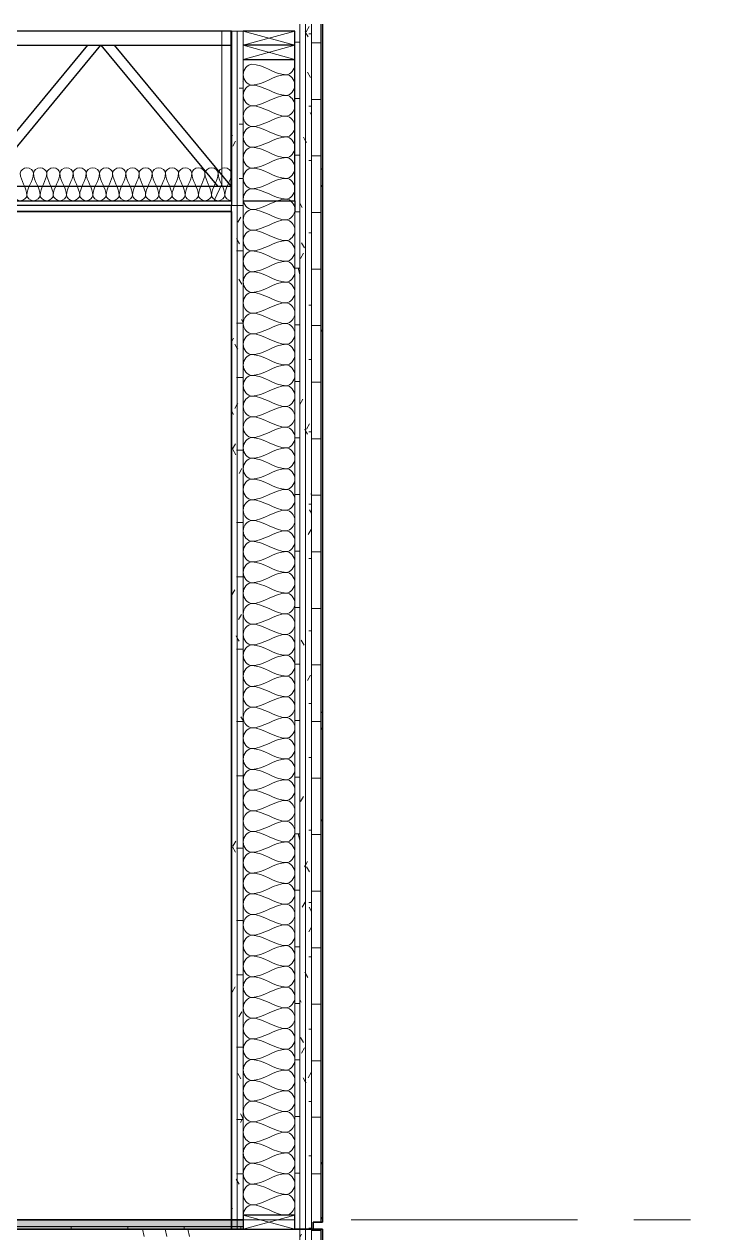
# Model space of a CAD drawing. Header units: inches. Extents: x 6 to 8416, y -388 to 6104.
# Drawn here: x 2359.9 to 2432.8, y 5731.2 to 5859.5 of the extents above; entities that cross this region are included whole.
import ezdxf

# ---------------------------------------------------------------- set-up
doc = ezdxf.new("R2010")
doc.units = ezdxf.units.IN
doc.header["$MEASUREMENT"] = 0
doc.linetypes.add('Center 1_2_', pattern=[42, 24, -6, 6, -6])
for name, color, linetype, lineweight in [('A-DETL', 90, 'Continuous', 13), ('A-DETL-GENF', 92, 'Continuous', 13), ('A-FLOR', 192, 'Continuous', 18), ('A-FLOR-LEVL', 51, 'Continuous', 13), ('A-FLOR-MCUT', 51, 'Continuous', 25), ('A-FLOR-PATT', 8, 'Continuous', 35), ('A-ROOM', 32, 'Continuous', 13), ('A-WALL', 113, 'Continuous', 25), ('A-WALL-PATT', 111, 'Continuous', 35)]:
    doc.layers.add(name, color=color, linetype=linetype, lineweight=lineweight)
pattern_1 = [(0, (2370.8895, 5497.5), (0, 6), []), (90, (2370.8895, 5497.5), (-6, 4e-16), [])]
pattern_2 = [(0, (2370.89, 5497.5), (0, 60), [60, 0, 0, 0]), (284.036, (2411.69, 5509.5), (59.99915, -180.0005), [12.369, -235.017]), (284.036, (2409.29, 5509.5), (59.99915, -180.0005), [12.369, -235.017]), (284.036, (2406.89, 5509.5), (59.99915, -180.0005), [12.369, -235.017]), (284.036, (2375.69, 5521.5), (59.99915, -180.0005), [12.369, -235.017]), (284.036, (2373.29, 5521.5), (59.99915, -180.0005), [12.369, -235.017]), (284.036, (2370.89, 5521.5), (59.99915, -180.0005), [12.369, -235.017]), (284.036, (2393.69, 5533.5), (59.99915, -180.0005), [12.369, -235.017]), (284.036, (2391.29, 5533.5), (59.99915, -180.0005), [12.369, -235.017]), (284.036, (2388.89, 5533.5), (59.99915, -180.0005), [12.369, -235.017]), (284.036, (2411.69, 5545.5), (59.99915, -180.0005), [12.369, -235.017]), (284.036, (2409.29, 5545.5), (59.99915, -180.0005), [12.369, -235.017]), (284.036, (2406.89, 5545.5), (59.99915, -180.0005), [12.369, -235.017]), (284.036, (2375.69, 5557.5), (59.99915, -180.0005), [12.369, -235.017]), (284.036, (2373.29, 5557.5), (59.99915, -180.0005), [12.369, -235.017]), (284.036, (2370.89, 5557.5), (59.99915, -180.0005), [12.369, -235.017]), (0, (2370.89, 5503.5), (0, 60), [60, 0, 0, 0]), (0, (2370.89, 5509.5), (0, 60), [60, 0, 0, 0]), (0, (2370.89, 5515.5), (0, 60), [60, 0, 0, 0]), (0, (2370.89, 5521.5), (0, 60), [60, 0, 0, 0]), (0, (2370.89, 5527.5), (0, 60), [60, 0, 0, 0]), (0, (2370.89, 5533.5), (0, 60), [60, 0, 0, 0]), (0, (2370.89, 5539.5), (0, 60), [60, 0, 0, 0]), (0, (2370.89, 5545.5), (0, 60), [60, 0, 0, 0]), (0, (2370.89, 5551.5), (0, 60), [60, 0, 0, 0])]
pattern_3 = [(0, (2370.8895, 5497.5), (7.68, 1.92), [0.6336, -5.126, 0.6336, -5.126, -30.72]), (0, (2370.8895, 5497.5), (7.68, 1.92), [-11.52, 0.6336, -10.886, 0.6336, -5.126, -13.44]), (0, (2370.8895, 5497.5), (7.68, 1.92), [-28.8, 0.6336, -3.206, 0.6336, -8.966]), (120, (2373.7695, 5498.46), (-5.502769, 5.691075), [0.6336, -5.126, 0.6336, -5.126, -30.72]), (120, (2373.7695, 5498.46), (-5.502769, 5.691075), [-11.52, 0.6336, -10.886, 0.6336, -5.126, -13.44]), (120, (2373.7695, 5498.46), (-5.502769, 5.691075), [-28.8, 0.6336, -3.206, 0.6336, -8.966]), (240, (2374.7295, 5502.3), (-2.177231, -7.611075), [0.6336, -5.126, 0.6336, -5.126, -30.72]), (240, (2374.7295, 5502.3), (-2.177231, -7.611075), [-11.52, 0.6336, -10.886, 0.6336, -5.126, -13.44]), (240, (2374.7295, 5502.3), (-2.177231, -7.611075), [-28.8, 0.6336, -3.206, 0.6336, -8.966])]
pattern_4 = [(0, (42.242, 5497.5), (7.68, 1.92), [0.6336, -5.126, 0.6336, -5.126, -30.72]), (0, (42.242, 5497.5), (7.68, 1.92), [-11.52, 0.6336, -10.886, 0.6336, -5.126, -13.44]), (0, (42.242, 5497.5), (7.68, 1.92), [-28.8, 0.6336, -3.206, 0.6336, -8.966]), (120, (45.122, 5498.46), (-5.502769, 5.691075), [0.6336, -5.126, 0.6336, -5.126, -30.72]), (120, (45.122, 5498.46), (-5.502769, 5.691075), [-11.52, 0.6336, -10.886, 0.6336, -5.126, -13.44]), (120, (45.122, 5498.46), (-5.502769, 5.691075), [-28.8, 0.6336, -3.206, 0.6336, -8.966]), (240, (46.082, 5502.3), (-2.177231, -7.611075), [0.6336, -5.126, 0.6336, -5.126, -30.72]), (240, (46.082, 5502.3), (-2.177231, -7.611075), [-11.52, 0.6336, -10.886, 0.6336, -5.126, -13.44]), (240, (46.082, 5502.3), (-2.177231, -7.611075), [-28.8, 0.6336, -3.206, 0.6336, -8.966])]

# ---------------------------------------------------------------- blocks, each defined once
blk = doc.blocks.new('06 Medium Load Wood Joist-Side-AM - 18_-20155754-WALL SECTION - BACK OF HOUSE')
at = {"layer": 'A-DETL-GENF', "lineweight": 25}
for p, q in [((53.25, 5475.12), (12.79, 5475.12)), ((11.72, 5473.62), (24.14, 5458.62)), ((12.79, 5473.62), (53.25, 5473.62)), ((25.56, 5458.62), (13.14, 5473.62)), ((37.98, 5473.62), (25.56, 5458.62)), ((26.98, 5458.62), (39.41, 5473.62)), ((39.41, 5473.62), (51.83, 5458.62)), ((53.25, 5458.62), (40.83, 5473.62)), ((53.25, 5458.62), (12.76, 5458.62)), ((12.76, 5457.12), (53.25, 5457.12))]:
    blk.add_line(p, q, dxfattribs=at)
blk = doc.blocks.new('06 Nominal Cut Lumber-Section-AM1 - 2x6 Section-9014713-WALL SECTION - BACK OF HOUSE')
at = {"layer": 'A-DETL-GENF', "lineweight": 25}
for p, q in [((60, 5475.125), (54.5, 5475.125)), ((60, 5473.625), (60, 5475.125))]:
    blk.add_line(p, q, dxfattribs=at)
at = {"layer": 'A-DETL-GENF'}
for p, q in [((54.5, 5475.125), (60, 5473.625)), ((54.5, 5473.625), (60, 5475.125))]:
    blk.add_line(p, q, dxfattribs=at)
blk = doc.blocks.new('06 Nominal Cut Lumber-Section-AM1 - 2x6 Section-16986702-WALL SECTION - BACK OF HOUSE')
at = {"layer": 'A-DETL-GENF', "lineweight": 25}
for p, q in [((60, 5473.625), (54.5, 5473.625)), ((60, 5472.125), (60, 5473.625)), ((54.5, 5472.125), (60, 5472.125))]:
    blk.add_line(p, q, dxfattribs=at)
at = {"layer": 'A-DETL-GENF'}
for p, q in [((54.5, 5472.125), (60, 5473.625)), ((54.5, 5473.625), (60, 5472.125))]:
    blk.add_line(p, q, dxfattribs=at)
blk = doc.blocks.new('09 GypsumWallboardTypeX-Section-AM - 5_8_-V57-WALL SECTION - BACK OF HOUSE')
at = {"layer": 'A-DETL-GENF'}
h = blk.add_hatch(dxfattribs=at)
h.set_pattern_fill('FP_25', color=256, style=0, pattern_type=2)
h.set_pattern_definition(pattern_4)
h.paths.add_polyline_path([(54.5, 5840.25), (54.5, 5858.75), (53.875, 5858.75), (53.875, 5840.25)])
for p, q in [((54.5, 5858.75), (53.875, 5858.75)), ((54.5, 5840.25), (54.5, 5858.75)), ((53.875, 5840.25), (54.5, 5840.25))]:
    blk.add_line(p, q, dxfattribs=at)
blk = doc.blocks.new('09 GypsumWallboardTypeX-Section-AM - 5_8_-V58-WALL SECTION - BACK OF HOUSE')
at = {"layer": 'A-DETL-GENF'}
h = blk.add_hatch(dxfattribs=at)
h.set_pattern_fill('FP_25', color=256, style=0, pattern_type=2)
h.set_pattern_definition(pattern_4)
h.paths.add_polyline_path([(53.875, 5840.25), (53.875, 5858.75), (53.25, 5858.75), (53.25, 5840.25)])
at = {"layer": 'A-DETL-GENF', "lineweight": 25}
blk.add_line((53.25, 5858.75), (53.25, 5840.25), dxfattribs=at)
at = {"layer": 'A-DETL-GENF'}
for p, q in [((53.875, 5858.75), (53.25, 5858.75)), ((53.875, 5840.25), (53.875, 5858.75)), ((53.25, 5840.25), (53.875, 5840.25))]:
    blk.add_line(p, q, dxfattribs=at)
blk = doc.blocks.new('06-Framing-Joist Hanger-Top Hung-AM - 18_ Nominal-20148674-WALL SECTION - BACK OF HOUSE')
at = {"layer": 'A-DETL-GENF'}
for p, q in [((53.25, 5475.12), (52.25, 5475.12)), ((52.25, 5475.12), (52.25, 5458.89)), ((53.19, 5475.12), (53.19, 5457.12)), ((53.25, 5457.12), (53.25, 5475.12)), ((52.25, 5458.89), (51.47, 5457.21)), ((51.47, 5457.21), (51.47, 5457.12)), ((53.19, 5457.12), (51.47, 5457.12)), ((53.19, 5457.12), (53.25, 5457.12))]:
    blk.add_line(p, q, dxfattribs=at)
blk = doc.blocks.new('06 Nominal Cut Lumber-Section-AM1 - 2x6 Section-V51-WALL SECTION - BACK OF HOUSE')
at = {"layer": 'A-DETL-GENF', "lineweight": 25}
for p, q in [((54.5, 5477.375), (54.5, 5475.875)), ((60, 5477.375), (54.5, 5477.375)), ((60, 5475.875), (60, 5477.375)), ((54.5, 5475.875), (60, 5475.875))]:
    blk.add_line(p, q, dxfattribs=at)
at = {"layer": 'A-DETL-GENF'}
for p, q in [((54.5, 5477.375), (60, 5475.875)), ((54.5, 5475.875), (60, 5477.375))]:
    blk.add_line(p, q, dxfattribs=at)

msp = doc.modelspace()

# ---------------------------------------------------------------- hatches: boundary and pattern name
at = {"layer": 'A-FLOR-PATT', "lineweight": 13}
h = msp.add_hatch(dxfattribs=at)
h.set_pattern_fill('FP_23', color=256, style=0, pattern_type=2)
h.set_pattern_definition(pattern_2)
h.paths.add_polyline_path([(2196.64750214, 5858.75), (2388.64750214, 5858.75), (2388.64750214, 5859.5), (2196.64750214, 5859.5)])
h = msp.add_hatch(dxfattribs=at)
h.set_pattern_fill('FP_21', color=256, style=0, pattern_type=2)
h.set_pattern_definition([(50, (2370.8895, 5497.5), (6.886, -0.6021), [0.72, -7.92]), (355, (2370.8895, 5497.5), (-1.33176, 7.22055), [0.576, -6.336]), (100.451, (2371.4635, 5497.45), (5.55363, 6.61819), [0.61191, -6.731]), (46.184, (2370.8895, 5499.42), (10.24564, -1.58893), [1.08, -11.88]), (96.636, (2371.744, 5499.288), (8.97244, 9.35152), [0.91786, -10.096]), (351.184, (2370.89, 5499.42), (8.9732, 9.35123), [0.864, -9.504]), (21, (2371.8495, 5498.94), (5.73073, -3.865), [0.72, -7.92]), (326, (2371.8495, 5498.94), (2.33581, 6.96088), [0.576, -6.336]), (71.451, (2372.3275, 5498.618), (8.06588, 3.09595), [0.61191, -6.731]), (37.5, (2370.8895, 5497.5), (0.116866, 3.195478), [0.06336, -6.196, 0.06336, -6.369, -6.36]), (37.5, (2370.8895, 5497.5), (0.116866, 3.195478), [-12.691, 0.06336, -6.297]), (7.5, (2370.8895, 5497.5), (2.52543, 3.786025), [0.06336, -3.604, 0.06336, -6.052, -2.424]), (7.5, (2370.8895, 5497.5), (2.52543, 3.786025), [-9.782, 0.06336, -2.361]), (327.5, (2368.7485, 5497.5), (5.124369, -0.216176), [0.06336, -2.337, 0.06336, -7.425, -9.936]), (327.5, (2368.7485, 5497.5), (5.124369, -0.216176), [-9.888, 0.06336, -9.873]), (317.5, (2367.7885, 5497.5), (5.598326, 0.96141), [0.06336, -3.057, 0.06336, -4.909, -7.056]), (317.5, (2367.7885, 5497.5), (5.598326, 0.96141), [-8.093, 0.06336, -6.993])])
h.paths.add_polyline_path([(2383.14750214, 5731.875), (2383.14750214, 5732.625), (2266.77250214, 5732.625), (2266.77250214, 5731.875), (2360.12950214, 5731.875)])
h.paths.add_polyline_path([(2261.52250214, 5731.875), (2261.52250214, 5732.625), (2196.64750214, 5732.625), (2196.64750214, 5731.875)])
h = msp.add_hatch(dxfattribs=at)
h.set_pattern_fill('FP_22', color=256, style=0, pattern_type=2)
h.set_pattern_definition(pattern_1)
h.paths.add_polyline_path([(2383.14750214, 5731.625), (2383.14750214, 5731.875), (2266.77250214, 5731.875), (2266.77250214, 5731.625), (2360.12950214, 5731.625)])
h.paths.add_polyline_path([(2261.52250214, 5731.625), (2261.52250214, 5731.875), (2196.64750214, 5731.875), (2196.64750214, 5731.625)])
h = msp.add_hatch(dxfattribs=at)
h.set_pattern_fill('FP_23', color=256, style=0, pattern_type=2)
h.set_pattern_definition(pattern_2)
h.paths.add_polyline_path([(2381.89750214, 5730.875), (2388.64750214, 5730.875), (2388.64750214, 5731.625), (2196.64750214, 5731.625), (2196.64750214, 5730.875), (2360.12950214, 5730.875)])
at = {"layer": 'A-WALL-PATT', "lineweight": 13}
h = msp.add_hatch(dxfattribs=at)
h.set_pattern_fill('FP_23', color=256, style=0, pattern_type=2)
h.set_pattern_definition(pattern_2)
h.paths.add_polyline_path([(2389.14750214, 5731.625), (2389.14750214, 5859.5), (2388.64750214, 5859.5), (2388.64750214, 5731.625)])
h = msp.add_hatch(dxfattribs=at)
h.set_pattern_fill('FP_25', color=256, style=0, pattern_type=2)
h.set_pattern_definition(pattern_3)
h.paths.add_polyline_path([(2389.77250214, 5731.625), (2389.77250214, 5859.5), (2389.14750214, 5859.5), (2389.14750214, 5731.625)])
h = msp.add_hatch(dxfattribs=at)
h.set_pattern_fill('FP_25', color=256, style=0, pattern_type=2)
h.set_pattern_definition(pattern_3)
h.paths.add_polyline_path([(2389.77250214, 5731.625), (2390.39750214, 5731.625), (2390.39750214, 5859.5), (2389.77250214, 5859.5), (2389.77250214, 5795.97)])
h = msp.add_hatch(dxfattribs=at)
h.set_pattern_fill('FP_22', color=256, style=0, pattern_type=2)
h.set_pattern_definition(pattern_1)
h.paths.add_polyline_path([(2390.39750214, 5731.625), (2390.58500214, 5731.625), (2390.58500214, 5732.375), (2391.39750214, 5732.375), (2391.39750214, 5859.5), (2390.39750214, 5859.5), (2390.39750214, 5795.97)])
h = msp.add_hatch(dxfattribs=at)
h.set_pattern_fill('FP_25', color=256, style=0, pattern_type=2)
h.set_pattern_definition(pattern_3)
h.paths.add_polyline_path([(2391.39750214, 5732.375), (2391.58500214, 5732.375), (2391.58500214, 5859.5), (2391.39750214, 5859.5), (2391.39750214, 5795.97)])
h = msp.add_hatch(dxfattribs=at)
h.set_pattern_fill('FP_25', color=256, style=0, pattern_type=2)
h.set_pattern_definition(pattern_3)
h.paths.add_polyline_path([(2382.52250214, 5731.625), (2382.52250214, 5840.25), (2381.89750214, 5840.25), (2381.89750214, 5731.625)])
h = msp.add_hatch(dxfattribs=at)
h.set_pattern_fill('FP_25', color=256, style=0, pattern_type=2)
h.set_pattern_definition(pattern_3)
h.paths.add_polyline_path([(2382.52250214, 5731.625), (2383.14750214, 5731.625), (2383.14750214, 5840.25), (2382.52250214, 5840.25), (2382.52250214, 5733.125)])
h = msp.add_hatch(dxfattribs=at)
h.set_pattern_fill('FP_23', color=256, style=0, pattern_type=2)
h.set_pattern_definition(pattern_2)
h.paths.add_polyline_path([(2389.14750214, 5603.75), (2389.14750214, 5731.625), (2388.64750214, 5731.625), (2388.64750214, 5603.75)])
h = msp.add_hatch(dxfattribs=at)
h.set_pattern_fill('FP_25', color=256, style=0, pattern_type=2)
h.set_pattern_definition(pattern_3)
h.paths.add_polyline_path([(2389.77250214, 5603.75), (2389.77250214, 5731.625), (2389.14750214, 5731.625), (2389.14750214, 5603.75)])
h = msp.add_hatch(dxfattribs=at)
h.set_pattern_fill('FP_25', color=256, style=0, pattern_type=2)
h.set_pattern_definition(pattern_3)
h.paths.add_polyline_path([(2389.77250214, 5603.75), (2390.39750214, 5603.75), (2390.39750214, 5731.625), (2389.77250214, 5731.625), (2389.77250214, 5657.447)])
h = msp.add_hatch(dxfattribs=at)
h.set_pattern_fill('FP_22', color=256, style=0, pattern_type=2)
h.set_pattern_definition(pattern_1)
h.paths.add_polyline_path([(2390.39750214, 5603.75), (2390.58500214, 5603.75), (2390.58500214, 5604.5), (2391.39750214, 5604.5), (2391.39750214, 5731.625), (2390.39750214, 5731.625), (2390.39750214, 5657.447)])
h = msp.add_hatch(dxfattribs=at)
h.set_pattern_fill('FP_25', color=256, style=0, pattern_type=2)
h.set_pattern_definition(pattern_3)
h.paths.add_polyline_path([(2391.39750214, 5604.5), (2391.58500214, 5604.5), (2391.58500214, 5731.625), (2391.39750214, 5731.625), (2391.39750214, 5657.447)])

# ---------------------------------------------------------------- linework, layer by layer
at = {"layer": 'A-DETL'}
for points in [[(2384.06416881, 5853.025), (2383.632048, 5853.025), (2382.66295629, 5854.125), (2383.632048, 5855.225), (2384.06416881, 5855.225)], [(2384.06416881, 5855.225), (2385.32400664, 5855.225), (2386.47099765, 5854.125), (2387.73083548, 5854.125)], [(2387.73083548, 5854.125), (2388.16295629, 5854.125), (2388.64750214, 5854.70645503), (2388.64750214, 5855.225)], [(2387.73083548, 5854.125), (2386.47099765, 5854.125), (2385.32400664, 5853.025), (2384.06416881, 5853.025)], [(2387.73083548, 5851.925), (2388.16295629, 5851.925), (2389.132048, 5853.025), (2388.16295629, 5854.125), (2387.73083548, 5854.125)], [(2384.06416881, 5850.825), (2383.632048, 5850.825), (2382.66295629, 5851.925), (2383.632048, 5853.025), (2384.06416881, 5853.025)], [(2384.06416881, 5853.025), (2385.32400664, 5853.025), (2386.47099765, 5851.925), (2387.73083548, 5851.925)], [(2387.73083548, 5851.925), (2386.47099765, 5851.925), (2385.32400664, 5850.825), (2384.06416881, 5850.825)], [(2387.73083548, 5849.725), (2388.16295629, 5849.725), (2389.132048, 5850.825), (2388.16295629, 5851.925), (2387.73083548, 5851.925)], [(2384.06416881, 5848.625), (2383.632048, 5848.625), (2382.66295629, 5849.725), (2383.632048, 5850.825), (2384.06416881, 5850.825)], [(2384.06416881, 5850.825), (2385.32400664, 5850.825), (2386.47099765, 5849.725), (2387.73083548, 5849.725)], [(2387.73083548, 5849.725), (2386.47099765, 5849.725), (2385.32400664, 5848.625), (2384.06416881, 5848.625)], [(2387.73083548, 5847.525), (2388.16295629, 5847.525), (2389.132048, 5848.625), (2388.16295629, 5849.725), (2387.73083548, 5849.725)], [(2384.06416881, 5846.425), (2383.632048, 5846.425), (2382.66295629, 5847.525), (2383.632048, 5848.625), (2384.06416881, 5848.625)], [(2384.06416881, 5848.625), (2385.32400664, 5848.625), (2386.47099765, 5847.525), (2387.73083548, 5847.525)], [(2387.73083548, 5847.525), (2386.47099765, 5847.525), (2385.32400664, 5846.425), (2384.06416881, 5846.425)], [(2387.73083548, 5845.325), (2388.16295629, 5845.325), (2389.132048, 5846.425), (2388.16295629, 5847.525), (2387.73083548, 5847.525)], [(2384.06416881, 5844.225), (2383.632048, 5844.225), (2382.66295629, 5845.325), (2383.632048, 5846.425), (2384.06416881, 5846.425)], [(2384.06416881, 5846.425), (2385.32400664, 5846.425), (2386.47099765, 5845.325), (2387.73083548, 5845.325)], [(2387.73083548, 5845.325), (2386.47099765, 5845.325), (2385.32400664, 5844.225), (2384.06416881, 5844.225)], [(2387.73083548, 5843.125), (2388.16295629, 5843.125), (2389.132048, 5844.225), (2388.16295629, 5845.325), (2387.73083548, 5845.325)], [(2360.89750214, 5843.66666667), (2360.89750214, 5843.94165264), (2360.19750214, 5844.55834736), (2359.49750214, 5843.94165264), (2359.49750214, 5843.66666667)], [(2359.49750214, 5843.66666667), (2359.49750214, 5842.86495168), (2360.19750214, 5842.13504832), (2360.19750214, 5841.33333333)], [(2360.19750214, 5841.33333333), (2360.19750214, 5842.13504832), (2360.89750214, 5842.86495168), (2360.89750214, 5843.66666667)], [(2362.29750214, 5843.66666667), (2362.29750214, 5843.94165264), (2361.59750214, 5844.55834736), (2360.89750214, 5843.94165264), (2360.89750214, 5843.66666667)], [(2360.89750214, 5843.66666667), (2360.89750214, 5842.86495168), (2361.59750214, 5842.13504832), (2361.59750214, 5841.33333333)], [(2361.59750214, 5841.33333333), (2361.59750214, 5842.13504832), (2362.29750214, 5842.86495168), (2362.29750214, 5843.66666667)], [(2363.69750214, 5843.66666667), (2363.69750214, 5843.94165264), (2362.99750214, 5844.55834736), (2362.29750214, 5843.94165264), (2362.29750214, 5843.66666667)], [(2362.29750214, 5843.66666667), (2362.29750214, 5842.86495168), (2362.99750214, 5842.13504832), (2362.99750214, 5841.33333333)], [(2362.99750214, 5841.33333333), (2362.99750214, 5842.13504832), (2363.69750214, 5842.86495168), (2363.69750214, 5843.66666667)], [(2365.09750214, 5843.66666667), (2365.09750214, 5843.94165264), (2364.39750214, 5844.55834736), (2363.69750214, 5843.94165264), (2363.69750214, 5843.66666667)], [(2363.69750214, 5843.66666667), (2363.69750214, 5842.86495168), (2364.39750214, 5842.13504832), (2364.39750214, 5841.33333333)], [(2364.39750214, 5841.33333333), (2364.39750214, 5842.13504832), (2365.09750214, 5842.86495168), (2365.09750214, 5843.66666667)], [(2366.49750214, 5843.66666667), (2366.49750214, 5843.94165264), (2365.79750214, 5844.55834736), (2365.09750214, 5843.94165264), (2365.09750214, 5843.66666667)], [(2365.09750214, 5843.66666667), (2365.09750214, 5842.86495168), (2365.79750214, 5842.13504832), (2365.79750214, 5841.33333333)], [(2365.79750214, 5841.33333333), (2365.79750214, 5842.13504832), (2366.49750214, 5842.86495168), (2366.49750214, 5843.66666667)], [(2367.89750214, 5843.66666667), (2367.89750214, 5843.94165264), (2367.19750214, 5844.55834736), (2366.49750214, 5843.94165264), (2366.49750214, 5843.66666667)], [(2366.49750214, 5843.66666667), (2366.49750214, 5842.86495168), (2367.19750214, 5842.13504832), (2367.19750214, 5841.33333333)], [(2367.19750214, 5841.33333333), (2367.19750214, 5842.13504832), (2367.89750214, 5842.86495168), (2367.89750214, 5843.66666667)], [(2369.29750214, 5843.66666667), (2369.29750214, 5843.94165264), (2368.59750214, 5844.55834736), (2367.89750214, 5843.94165264), (2367.89750214, 5843.66666667)], [(2367.89750214, 5843.66666667), (2367.89750214, 5842.86495168), (2368.59750214, 5842.13504832), (2368.59750214, 5841.33333333)], [(2368.59750214, 5841.33333333), (2368.59750214, 5842.13504832), (2369.29750214, 5842.86495168), (2369.29750214, 5843.66666667)], [(2370.69750214, 5843.66666667), (2370.69750214, 5843.94165264), (2369.99750214, 5844.55834736), (2369.29750214, 5843.94165264), (2369.29750214, 5843.66666667)], [(2369.29750214, 5843.66666667), (2369.29750214, 5842.86495168), (2369.99750214, 5842.13504832), (2369.99750214, 5841.33333333)], [(2369.99750214, 5841.33333333), (2369.99750214, 5842.13504832), (2370.69750214, 5842.86495168), (2370.69750214, 5843.66666667)], [(2372.09750214, 5843.66666667), (2372.09750214, 5843.94165264), (2371.39750214, 5844.55834736), (2370.69750214, 5843.94165264), (2370.69750214, 5843.66666667)], [(2370.69750214, 5843.66666667), (2370.69750214, 5842.86495168), (2371.39750214, 5842.13504832), (2371.39750214, 5841.33333333)], [(2371.39750214, 5841.33333333), (2371.39750214, 5842.13504832), (2372.09750214, 5842.86495168), (2372.09750214, 5843.66666667)], [(2373.49750214, 5843.66666667), (2373.49750214, 5843.94165264), (2372.79750214, 5844.55834736), (2372.09750214, 5843.94165264), (2372.09750214, 5843.66666667)], [(2372.09750214, 5843.66666667), (2372.09750214, 5842.86495168), (2372.79750214, 5842.13504832), (2372.79750214, 5841.33333333)], [(2372.79750214, 5841.33333333), (2372.79750214, 5842.13504832), (2373.49750214, 5842.86495168), (2373.49750214, 5843.66666667)], [(2374.89750214, 5843.66666667), (2374.89750214, 5843.94165264), (2374.19750214, 5844.55834736), (2373.49750214, 5843.94165264), (2373.49750214, 5843.66666667)], [(2373.49750214, 5843.66666667), (2373.49750214, 5842.86495168), (2374.19750214, 5842.13504832), (2374.19750214, 5841.33333333)], [(2374.19750214, 5841.33333333), (2374.19750214, 5842.13504832), (2374.89750214, 5842.86495168), (2374.89750214, 5843.66666667)], [(2376.29750214, 5843.66666667), (2376.29750214, 5843.94165264), (2375.59750214, 5844.55834736), (2374.89750214, 5843.94165264), (2374.89750214, 5843.66666667)], [(2374.89750214, 5843.66666667), (2374.89750214, 5842.86495168), (2375.59750214, 5842.13504832), (2375.59750214, 5841.33333333)], [(2375.59750214, 5841.33333333), (2375.59750214, 5842.13504832), (2376.29750214, 5842.86495168), (2376.29750214, 5843.66666667)], [(2377.69750214, 5843.66666667), (2377.69750214, 5843.94165264), (2376.99750214, 5844.55834736), (2376.29750214, 5843.94165264), (2376.29750214, 5843.66666667)], [(2376.29750214, 5843.66666667), (2376.29750214, 5842.86495168), (2376.99750214, 5842.13504832), (2376.99750214, 5841.33333333)], [(2376.99750214, 5841.33333333), (2376.99750214, 5842.13504832), (2377.69750214, 5842.86495168), (2377.69750214, 5843.66666667)], [(2379.09750214, 5843.66666667), (2379.09750214, 5843.94165264), (2378.39750214, 5844.55834736), (2377.69750214, 5843.94165264), (2377.69750214, 5843.66666667)], [(2377.69750214, 5843.66666667), (2377.69750214, 5842.86495168), (2378.39750214, 5842.13504832), (2378.39750214, 5841.33333333)], [(2378.39750214, 5841.33333333), (2378.39750214, 5842.13504832), (2379.09750214, 5842.86495168), (2379.09750214, 5843.66666667)], [(2380.49750214, 5843.66666667), (2380.49750214, 5843.94165264), (2379.79750214, 5844.55834736), (2379.09750214, 5843.94165264), (2379.09750214, 5843.66666667)], [(2379.09750214, 5843.66666667), (2379.09750214, 5842.86495168), (2379.79750214, 5842.13504832), (2379.79750214, 5841.33333333)], [(2379.79750214, 5841.33333333), (2379.79750214, 5842.13504832), (2380.49750214, 5842.86495168), (2380.49750214, 5843.66666667)], [(2381.89750214, 5843.66666667), (2381.89750214, 5843.94165264), (2381.19750214, 5844.55834736), (2380.49750214, 5843.94165264), (2380.49750214, 5843.66666667)], [(2380.49750214, 5843.66666667), (2380.49750214, 5842.86495168), (2381.19750214, 5842.13504832), (2381.19750214, 5841.33333333)], [(2381.19750214, 5841.33333333), (2381.19750214, 5842.13504832), (2381.89750214, 5842.86495168), (2381.89750214, 5843.66666667)], [(2384.06416881, 5842.025), (2383.632048, 5842.025), (2382.66295629, 5843.125), (2383.632048, 5844.225), (2384.06416881, 5844.225)], [(2384.06416881, 5844.225), (2385.32400664, 5844.225), (2386.47099765, 5843.125), (2387.73083548, 5843.125)], [(2387.73083548, 5843.125), (2386.47099765, 5843.125), (2385.32400664, 5842.025), (2384.06416881, 5842.025)], [(2387.73083548, 5840.925), (2388.16295629, 5840.925), (2389.132048, 5842.025), (2388.16295629, 5843.125), (2387.73083548, 5843.125)], [(2360.19750214, 5841.33333333), (2360.19750214, 5841.05834736), (2359.49750214, 5840.44165264), (2358.79750214, 5841.05834736), (2358.79750214, 5841.33333333)], [(2361.59750214, 5841.33333333), (2361.59750214, 5841.05834736), (2360.89750214, 5840.44165264), (2360.19750214, 5841.05834736), (2360.19750214, 5841.33333333)], [(2362.99750214, 5841.33333333), (2362.99750214, 5841.05834736), (2362.29750214, 5840.44165264), (2361.59750214, 5841.05834736), (2361.59750214, 5841.33333333)], [(2364.39750214, 5841.33333333), (2364.39750214, 5841.05834736), (2363.69750214, 5840.44165264), (2362.99750214, 5841.05834736), (2362.99750214, 5841.33333333)], [(2365.79750214, 5841.33333333), (2365.79750214, 5841.05834736), (2365.09750214, 5840.44165264), (2364.39750214, 5841.05834736), (2364.39750214, 5841.33333333)], [(2367.19750214, 5841.33333333), (2367.19750214, 5841.05834736), (2366.49750214, 5840.44165264), (2365.79750214, 5841.05834736), (2365.79750214, 5841.33333333)], [(2368.59750214, 5841.33333333), (2368.59750214, 5841.05834736), (2367.89750214, 5840.44165264), (2367.19750214, 5841.05834736), (2367.19750214, 5841.33333333)], [(2369.99750214, 5841.33333333), (2369.99750214, 5841.05834736), (2369.29750214, 5840.44165264), (2368.59750214, 5841.05834736), (2368.59750214, 5841.33333333)], [(2371.39750214, 5841.33333333), (2371.39750214, 5841.05834736), (2370.69750214, 5840.44165264), (2369.99750214, 5841.05834736), (2369.99750214, 5841.33333333)], [(2372.79750214, 5841.33333333), (2372.79750214, 5841.05834736), (2372.09750214, 5840.44165264), (2371.39750214, 5841.05834736), (2371.39750214, 5841.33333333)], [(2374.19750214, 5841.33333333), (2374.19750214, 5841.05834736), (2373.49750214, 5840.44165264), (2372.79750214, 5841.05834736), (2372.79750214, 5841.33333333)], [(2375.59750214, 5841.33333333), (2375.59750214, 5841.05834736), (2374.89750214, 5840.44165264), (2374.19750214, 5841.05834736), (2374.19750214, 5841.33333333)], [(2376.99750214, 5841.33333333), (2376.99750214, 5841.05834736), (2376.29750214, 5840.44165264), (2375.59750214, 5841.05834736), (2375.59750214, 5841.33333333)], [(2378.39750214, 5841.33333333), (2378.39750214, 5841.05834736), (2377.69750214, 5840.44165264), (2376.99750214, 5841.05834736), (2376.99750214, 5841.33333333)], [(2379.79750214, 5841.33333333), (2379.79750214, 5841.05834736), (2379.09750214, 5840.44165264), (2378.39750214, 5841.05834736), (2378.39750214, 5841.33333333)], [(2381.19750214, 5841.33333333), (2381.19750214, 5841.05834736), (2380.49750214, 5840.44165264), (2379.79750214, 5841.05834736), (2379.79750214, 5841.33333333)], [(2381.89750214, 5840.75), (2381.56751898, 5840.75), (2381.19750214, 5841.05834736), (2381.19750214, 5841.33333333)], [(2384.06416881, 5839.825), (2383.632048, 5839.825), (2382.66295629, 5840.925), (2383.632048, 5842.025), (2384.06416881, 5842.025)], [(2384.06416881, 5842.025), (2385.32400664, 5842.025), (2386.47099765, 5840.925), (2387.73083548, 5840.925)], [(2384.06416881, 5837.625), (2383.632048, 5837.625), (2382.66295629, 5838.725), (2383.632048, 5839.825), (2384.06416881, 5839.825)], [(2387.73083548, 5840.925), (2386.47099765, 5840.925), (2385.32400664, 5839.825), (2384.06416881, 5839.825)], [(2384.06416881, 5839.825), (2385.32400664, 5839.825), (2386.47099765, 5838.725), (2387.73083548, 5838.725)], [(2387.73083548, 5838.725), (2388.16295629, 5838.725), (2389.132048, 5839.825), (2388.16295629, 5840.925), (2387.73083548, 5840.925)], [(2387.73083548, 5838.725), (2386.47099765, 5838.725), (2385.32400664, 5837.625), (2384.06416881, 5837.625)], [(2387.73083548, 5836.525), (2388.16295629, 5836.525), (2389.132048, 5837.625), (2388.16295629, 5838.725), (2387.73083548, 5838.725)], [(2384.06416881, 5835.425), (2383.632048, 5835.425), (2382.66295629, 5836.525), (2383.632048, 5837.625), (2384.06416881, 5837.625)], [(2384.06416881, 5837.625), (2385.32400664, 5837.625), (2386.47099765, 5836.525), (2387.73083548, 5836.525)], [(2387.73083548, 5836.525), (2386.47099765, 5836.525), (2385.32400664, 5835.425), (2384.06416881, 5835.425)], [(2387.73083548, 5834.325), (2388.16295629, 5834.325), (2389.132048, 5835.425), (2388.16295629, 5836.525), (2387.73083548, 5836.525)], [(2384.06416881, 5833.225), (2383.632048, 5833.225), (2382.66295629, 5834.325), (2383.632048, 5835.425), (2384.06416881, 5835.425)], [(2384.06416881, 5835.425), (2385.32400664, 5835.425), (2386.47099765, 5834.325), (2387.73083548, 5834.325)], [(2387.73083548, 5834.325), (2386.47099765, 5834.325), (2385.32400664, 5833.225), (2384.06416881, 5833.225)], [(2387.73083548, 5832.125), (2388.16295629, 5832.125), (2389.132048, 5833.225), (2388.16295629, 5834.325), (2387.73083548, 5834.325)], [(2384.06416881, 5831.025), (2383.632048, 5831.025), (2382.66295629, 5832.125), (2383.632048, 5833.225), (2384.06416881, 5833.225)], [(2384.06416881, 5833.225), (2385.32400664, 5833.225), (2386.47099765, 5832.125), (2387.73083548, 5832.125)], [(2387.73083548, 5832.125), (2386.47099765, 5832.125), (2385.32400664, 5831.025), (2384.06416881, 5831.025)], [(2387.73083548, 5829.925), (2388.16295629, 5829.925), (2389.132048, 5831.025), (2388.16295629, 5832.125), (2387.73083548, 5832.125)], [(2384.06416881, 5828.825), (2383.632048, 5828.825), (2382.66295629, 5829.925), (2383.632048, 5831.025), (2384.06416881, 5831.025)], [(2384.06416881, 5831.025), (2385.32400664, 5831.025), (2386.47099765, 5829.925), (2387.73083548, 5829.925)], [(2387.73083548, 5829.925), (2386.47099765, 5829.925), (2385.32400664, 5828.825), (2384.06416881, 5828.825)], [(2387.73083548, 5827.725), (2388.16295629, 5827.725), (2389.132048, 5828.825), (2388.16295629, 5829.925), (2387.73083548, 5829.925)], [(2384.06416881, 5826.625), (2383.632048, 5826.625), (2382.66295629, 5827.725), (2383.632048, 5828.825), (2384.06416881, 5828.825)], [(2384.06416881, 5828.825), (2385.32400664, 5828.825), (2386.47099765, 5827.725), (2387.73083548, 5827.725)], [(2387.73083548, 5827.725), (2386.47099765, 5827.725), (2385.32400664, 5826.625), (2384.06416881, 5826.625)], [(2387.73083548, 5825.525), (2388.16295629, 5825.525), (2389.132048, 5826.625), (2388.16295629, 5827.725), (2387.73083548, 5827.725)], [(2384.06416881, 5824.425), (2383.632048, 5824.425), (2382.66295629, 5825.525), (2383.632048, 5826.625), (2384.06416881, 5826.625)], [(2384.06416881, 5826.625), (2385.32400664, 5826.625), (2386.47099765, 5825.525), (2387.73083548, 5825.525)], [(2384.06416881, 5822.225), (2383.632048, 5822.225), (2382.66295629, 5823.325), (2383.632048, 5824.425), (2384.06416881, 5824.425)], [(2387.73083548, 5825.525), (2386.47099765, 5825.525), (2385.32400664, 5824.425), (2384.06416881, 5824.425)], [(2384.06416881, 5824.425), (2385.32400664, 5824.425), (2386.47099765, 5823.325), (2387.73083548, 5823.325)], [(2387.73083548, 5823.325), (2388.16295629, 5823.325), (2389.132048, 5824.425), (2388.16295629, 5825.525), (2387.73083548, 5825.525)], [(2387.73083548, 5823.325), (2386.47099765, 5823.325), (2385.32400664, 5822.225), (2384.06416881, 5822.225)], [(2387.73083548, 5821.125), (2388.16295629, 5821.125), (2389.132048, 5822.225), (2388.16295629, 5823.325), (2387.73083548, 5823.325)], [(2384.06416881, 5820.025), (2383.632048, 5820.025), (2382.66295629, 5821.125), (2383.632048, 5822.225), (2384.06416881, 5822.225)], [(2384.06416881, 5822.225), (2385.32400664, 5822.225), (2386.47099765, 5821.125), (2387.73083548, 5821.125)], [(2387.73083548, 5821.125), (2386.47099765, 5821.125), (2385.32400664, 5820.025), (2384.06416881, 5820.025)], [(2387.73083548, 5818.925), (2388.16295629, 5818.925), (2389.132048, 5820.025), (2388.16295629, 5821.125), (2387.73083548, 5821.125)], [(2384.06416881, 5817.825), (2383.632048, 5817.825), (2382.66295629, 5818.925), (2383.632048, 5820.025), (2384.06416881, 5820.025)], [(2384.06416881, 5820.025), (2385.32400664, 5820.025), (2386.47099765, 5818.925), (2387.73083548, 5818.925)], [(2387.73083548, 5818.925), (2386.47099765, 5818.925), (2385.32400664, 5817.825), (2384.06416881, 5817.825)], [(2387.73083548, 5816.725), (2388.16295629, 5816.725), (2389.132048, 5817.825), (2388.16295629, 5818.925), (2387.73083548, 5818.925)], [(2384.06416881, 5815.625), (2383.632048, 5815.625), (2382.66295629, 5816.725), (2383.632048, 5817.825), (2384.06416881, 5817.825)], [(2384.06416881, 5817.825), (2385.32400664, 5817.825), (2386.47099765, 5816.725), (2387.73083548, 5816.725)], [(2387.73083548, 5816.725), (2386.47099765, 5816.725), (2385.32400664, 5815.625), (2384.06416881, 5815.625)], [(2387.73083548, 5814.525), (2388.16295629, 5814.525), (2389.132048, 5815.625), (2388.16295629, 5816.725), (2387.73083548, 5816.725)], [(2384.06416881, 5813.425), (2383.632048, 5813.425), (2382.66295629, 5814.525), (2383.632048, 5815.625), (2384.06416881, 5815.625)], [(2384.06416881, 5815.625), (2385.32400664, 5815.625), (2386.47099765, 5814.525), (2387.73083548, 5814.525)], [(2387.73083548, 5814.525), (2386.47099765, 5814.525), (2385.32400664, 5813.425), (2384.06416881, 5813.425)], [(2387.73083548, 5812.325), (2388.16295629, 5812.325), (2389.132048, 5813.425), (2388.16295629, 5814.525), (2387.73083548, 5814.525)], [(2384.06416881, 5811.225), (2383.632048, 5811.225), (2382.66295629, 5812.325), (2383.632048, 5813.425), (2384.06416881, 5813.425)], [(2384.06416881, 5813.425), (2385.32400664, 5813.425), (2386.47099765, 5812.325), (2387.73083548, 5812.325)], [(2387.73083548, 5812.325), (2386.47099765, 5812.325), (2385.32400664, 5811.225), (2384.06416881, 5811.225)], [(2387.73083548, 5810.125), (2388.16295629, 5810.125), (2389.132048, 5811.225), (2388.16295629, 5812.325), (2387.73083548, 5812.325)], [(2384.06416881, 5809.025), (2383.632048, 5809.025), (2382.66295629, 5810.125), (2383.632048, 5811.225), (2384.06416881, 5811.225)], [(2384.06416881, 5811.225), (2385.32400664, 5811.225), (2386.47099765, 5810.125), (2387.73083548, 5810.125)], [(2387.73083548, 5810.125), (2386.47099765, 5810.125), (2385.32400664, 5809.025), (2384.06416881, 5809.025)], [(2387.73083548, 5807.925), (2388.16295629, 5807.925), (2389.132048, 5809.025), (2388.16295629, 5810.125), (2387.73083548, 5810.125)], [(2384.06416881, 5806.825), (2383.632048, 5806.825), (2382.66295629, 5807.925), (2383.632048, 5809.025), (2384.06416881, 5809.025)], [(2384.06416881, 5809.025), (2385.32400664, 5809.025), (2386.47099765, 5807.925), (2387.73083548, 5807.925)], [(2387.73083548, 5807.925), (2386.47099765, 5807.925), (2385.32400664, 5806.825), (2384.06416881, 5806.825)], [(2387.73083548, 5805.725), (2388.16295629, 5805.725), (2389.132048, 5806.825), (2388.16295629, 5807.925), (2387.73083548, 5807.925)], [(2384.06416881, 5804.625), (2383.632048, 5804.625), (2382.66295629, 5805.725), (2383.632048, 5806.825), (2384.06416881, 5806.825)], [(2384.06416881, 5806.825), (2385.32400664, 5806.825), (2386.47099765, 5805.725), (2387.73083548, 5805.725)], [(2387.73083548, 5805.725), (2386.47099765, 5805.725), (2385.32400664, 5804.625), (2384.06416881, 5804.625)], [(2387.73083548, 5803.525), (2388.16295629, 5803.525), (2389.132048, 5804.625), (2388.16295629, 5805.725), (2387.73083548, 5805.725)], [(2384.06416881, 5802.425), (2383.632048, 5802.425), (2382.66295629, 5803.525), (2383.632048, 5804.625), (2384.06416881, 5804.625)], [(2384.06416881, 5804.625), (2385.32400664, 5804.625), (2386.47099765, 5803.525), (2387.73083548, 5803.525)], [(2387.73083548, 5803.525), (2386.47099765, 5803.525), (2385.32400664, 5802.425), (2384.06416881, 5802.425)], [(2387.73083548, 5801.325), (2388.16295629, 5801.325), (2389.132048, 5802.425), (2388.16295629, 5803.525), (2387.73083548, 5803.525)], [(2384.06416881, 5800.225), (2383.632048, 5800.225), (2382.66295629, 5801.325), (2383.632048, 5802.425), (2384.06416881, 5802.425)], [(2384.06416881, 5802.425), (2385.32400664, 5802.425), (2386.47099765, 5801.325), (2387.73083548, 5801.325)], [(2384.06416881, 5798.025), (2383.632048, 5798.025), (2382.66295629, 5799.125), (2383.632048, 5800.225), (2384.06416881, 5800.225)], [(2387.73083548, 5801.325), (2386.47099765, 5801.325), (2385.32400664, 5800.225), (2384.06416881, 5800.225)], [(2384.06416881, 5800.225), (2385.32400664, 5800.225), (2386.47099765, 5799.125), (2387.73083548, 5799.125)], [(2387.73083548, 5799.125), (2388.16295629, 5799.125), (2389.132048, 5800.225), (2388.16295629, 5801.325), (2387.73083548, 5801.325)], [(2387.73083548, 5799.125), (2386.47099765, 5799.125), (2385.32400664, 5798.025), (2384.06416881, 5798.025)], [(2387.73083548, 5796.925), (2388.16295629, 5796.925), (2389.132048, 5798.025), (2388.16295629, 5799.125), (2387.73083548, 5799.125)], [(2384.06416881, 5795.825), (2383.632048, 5795.825), (2382.66295629, 5796.925), (2383.632048, 5798.025), (2384.06416881, 5798.025)], [(2384.06416881, 5798.025), (2385.32400664, 5798.025), (2386.47099765, 5796.925), (2387.73083548, 5796.925)], [(2387.73083548, 5796.925), (2386.47099765, 5796.925), (2385.32400664, 5795.825), (2384.06416881, 5795.825)], [(2387.73083548, 5794.725), (2388.16295629, 5794.725), (2389.132048, 5795.825), (2388.16295629, 5796.925), (2387.73083548, 5796.925)], [(2384.06416881, 5793.625), (2383.632048, 5793.625), (2382.66295629, 5794.725), (2383.632048, 5795.825), (2384.06416881, 5795.825)], [(2384.06416881, 5795.825), (2385.32400664, 5795.825), (2386.47099765, 5794.725), (2387.73083548, 5794.725)], [(2387.73083548, 5794.725), (2386.47099765, 5794.725), (2385.32400664, 5793.625), (2384.06416881, 5793.625)], [(2387.73083548, 5792.525), (2388.16295629, 5792.525), (2389.132048, 5793.625), (2388.16295629, 5794.725), (2387.73083548, 5794.725)], [(2384.06416881, 5791.425), (2383.632048, 5791.425), (2382.66295629, 5792.525), (2383.632048, 5793.625), (2384.06416881, 5793.625)], [(2384.06416881, 5793.625), (2385.32400664, 5793.625), (2386.47099765, 5792.525), (2387.73083548, 5792.525)], [(2387.73083548, 5792.525), (2386.47099765, 5792.525), (2385.32400664, 5791.425), (2384.06416881, 5791.425)], [(2387.73083548, 5790.325), (2388.16295629, 5790.325), (2389.132048, 5791.425), (2388.16295629, 5792.525), (2387.73083548, 5792.525)], [(2384.06416881, 5789.225), (2383.632048, 5789.225), (2382.66295629, 5790.325), (2383.632048, 5791.425), (2384.06416881, 5791.425)], [(2384.06416881, 5791.425), (2385.32400664, 5791.425), (2386.47099765, 5790.325), (2387.73083548, 5790.325)], [(2387.73083548, 5790.325), (2386.47099765, 5790.325), (2385.32400664, 5789.225), (2384.06416881, 5789.225)], [(2387.73083548, 5788.125), (2388.16295629, 5788.125), (2389.132048, 5789.225), (2388.16295629, 5790.325), (2387.73083548, 5790.325)], [(2384.06416881, 5787.025), (2383.632048, 5787.025), (2382.66295629, 5788.125), (2383.632048, 5789.225), (2384.06416881, 5789.225)], [(2384.06416881, 5789.225), (2385.32400664, 5789.225), (2386.47099765, 5788.125), (2387.73083548, 5788.125)], [(2387.73083548, 5788.125), (2386.47099765, 5788.125), (2385.32400664, 5787.025), (2384.06416881, 5787.025)], [(2387.73083548, 5785.925), (2388.16295629, 5785.925), (2389.132048, 5787.025), (2388.16295629, 5788.125), (2387.73083548, 5788.125)], [(2384.06416881, 5784.825), (2383.632048, 5784.825), (2382.66295629, 5785.925), (2383.632048, 5787.025), (2384.06416881, 5787.025)], [(2384.06416881, 5787.025), (2385.32400664, 5787.025), (2386.47099765, 5785.925), (2387.73083548, 5785.925)], [(2384.06416881, 5782.625), (2383.632048, 5782.625), (2382.66295629, 5783.725), (2383.632048, 5784.825), (2384.06416881, 5784.825)], [(2387.73083548, 5785.925), (2386.47099765, 5785.925), (2385.32400664, 5784.825), (2384.06416881, 5784.825)], [(2384.06416881, 5784.825), (2385.32400664, 5784.825), (2386.47099765, 5783.725), (2387.73083548, 5783.725)], [(2387.73083548, 5783.725), (2388.16295629, 5783.725), (2389.132048, 5784.825), (2388.16295629, 5785.925), (2387.73083548, 5785.925)], [(2387.73083548, 5783.725), (2386.47099765, 5783.725), (2385.32400664, 5782.625), (2384.06416881, 5782.625)], [(2387.73083548, 5781.525), (2388.16295629, 5781.525), (2389.132048, 5782.625), (2388.16295629, 5783.725), (2387.73083548, 5783.725)], [(2384.06416881, 5780.425), (2383.632048, 5780.425), (2382.66295629, 5781.525), (2383.632048, 5782.625), (2384.06416881, 5782.625)], [(2384.06416881, 5782.625), (2385.32400664, 5782.625), (2386.47099765, 5781.525), (2387.73083548, 5781.525)], [(2387.73083548, 5781.525), (2386.47099765, 5781.525), (2385.32400664, 5780.425), (2384.06416881, 5780.425)], [(2387.73083548, 5779.325), (2388.16295629, 5779.325), (2389.132048, 5780.425), (2388.16295629, 5781.525), (2387.73083548, 5781.525)], [(2384.06416881, 5778.225), (2383.632048, 5778.225), (2382.66295629, 5779.325), (2383.632048, 5780.425), (2384.06416881, 5780.425)], [(2384.06416881, 5780.425), (2385.32400664, 5780.425), (2386.47099765, 5779.325), (2387.73083548, 5779.325)], [(2387.73083548, 5779.325), (2386.47099765, 5779.325), (2385.32400664, 5778.225), (2384.06416881, 5778.225)], [(2387.73083548, 5777.125), (2388.16295629, 5777.125), (2389.132048, 5778.225), (2388.16295629, 5779.325), (2387.73083548, 5779.325)], [(2384.06416881, 5776.025), (2383.632048, 5776.025), (2382.66295629, 5777.125), (2383.632048, 5778.225), (2384.06416881, 5778.225)], [(2384.06416881, 5778.225), (2385.32400664, 5778.225), (2386.47099765, 5777.125), (2387.73083548, 5777.125)], [(2387.73083548, 5777.125), (2386.47099765, 5777.125), (2385.32400664, 5776.025), (2384.06416881, 5776.025)], [(2387.73083548, 5774.925), (2388.16295629, 5774.925), (2389.132048, 5776.025), (2388.16295629, 5777.125), (2387.73083548, 5777.125)], [(2384.06416881, 5773.825), (2383.632048, 5773.825), (2382.66295629, 5774.925), (2383.632048, 5776.025), (2384.06416881, 5776.025)], [(2384.06416881, 5776.025), (2385.32400664, 5776.025), (2386.47099765, 5774.925), (2387.73083548, 5774.925)], [(2387.73083548, 5774.925), (2386.47099765, 5774.925), (2385.32400664, 5773.825), (2384.06416881, 5773.825)], [(2387.73083548, 5772.725), (2388.16295629, 5772.725), (2389.132048, 5773.825), (2388.16295629, 5774.925), (2387.73083548, 5774.925)], [(2384.06416881, 5771.625), (2383.632048, 5771.625), (2382.66295629, 5772.725), (2383.632048, 5773.825), (2384.06416881, 5773.825)], [(2384.06416881, 5773.825), (2385.32400664, 5773.825), (2386.47099765, 5772.725), (2387.73083548, 5772.725)], [(2387.73083548, 5772.725), (2386.47099765, 5772.725), (2385.32400664, 5771.625), (2384.06416881, 5771.625)], [(2387.73083548, 5770.525), (2388.16295629, 5770.525), (2389.132048, 5771.625), (2388.16295629, 5772.725), (2387.73083548, 5772.725)], [(2384.06416881, 5769.425), (2383.632048, 5769.425), (2382.66295629, 5770.525), (2383.632048, 5771.625), (2384.06416881, 5771.625)], [(2384.06416881, 5771.625), (2385.32400664, 5771.625), (2386.47099765, 5770.525), (2387.73083548, 5770.525)], [(2384.06416881, 5767.225), (2383.632048, 5767.225), (2382.66295629, 5768.325), (2383.632048, 5769.425), (2384.06416881, 5769.425)], [(2387.73083548, 5770.525), (2386.47099765, 5770.525), (2385.32400664, 5769.425), (2384.06416881, 5769.425)], [(2384.06416881, 5769.425), (2385.32400664, 5769.425), (2386.47099765, 5768.325), (2387.73083548, 5768.325)], [(2387.73083548, 5768.325), (2388.16295629, 5768.325), (2389.132048, 5769.425), (2388.16295629, 5770.525), (2387.73083548, 5770.525)], [(2387.73083548, 5768.325), (2386.47099765, 5768.325), (2385.32400664, 5767.225), (2384.06416881, 5767.225)], [(2387.73083548, 5766.125), (2388.16295629, 5766.125), (2389.132048, 5767.225), (2388.16295629, 5768.325), (2387.73083548, 5768.325)], [(2384.06416881, 5765.025), (2383.632048, 5765.025), (2382.66295629, 5766.125), (2383.632048, 5767.225), (2384.06416881, 5767.225)], [(2384.06416881, 5767.225), (2385.32400664, 5767.225), (2386.47099765, 5766.125), (2387.73083548, 5766.125)], [(2387.73083548, 5766.125), (2386.47099765, 5766.125), (2385.32400664, 5765.025), (2384.06416881, 5765.025)], [(2387.73083548, 5763.925), (2388.16295629, 5763.925), (2389.132048, 5765.025), (2388.16295629, 5766.125), (2387.73083548, 5766.125)], [(2384.06416881, 5762.825), (2383.632048, 5762.825), (2382.66295629, 5763.925), (2383.632048, 5765.025), (2384.06416881, 5765.025)], [(2384.06416881, 5765.025), (2385.32400664, 5765.025), (2386.47099765, 5763.925), (2387.73083548, 5763.925)], [(2387.73083548, 5763.925), (2386.47099765, 5763.925), (2385.32400664, 5762.825), (2384.06416881, 5762.825)], [(2387.73083548, 5761.725), (2388.16295629, 5761.725), (2389.132048, 5762.825), (2388.16295629, 5763.925), (2387.73083548, 5763.925)], [(2384.06416881, 5760.625), (2383.632048, 5760.625), (2382.66295629, 5761.725), (2383.632048, 5762.825), (2384.06416881, 5762.825)], [(2384.06416881, 5762.825), (2385.32400664, 5762.825), (2386.47099765, 5761.725), (2387.73083548, 5761.725)], [(2387.73083548, 5761.725), (2386.47099765, 5761.725), (2385.32400664, 5760.625), (2384.06416881, 5760.625)], [(2387.73083548, 5759.525), (2388.16295629, 5759.525), (2389.132048, 5760.625), (2388.16295629, 5761.725), (2387.73083548, 5761.725)], [(2384.06416881, 5758.425), (2383.632048, 5758.425), (2382.66295629, 5759.525), (2383.632048, 5760.625), (2384.06416881, 5760.625)], [(2384.06416881, 5760.625), (2385.32400664, 5760.625), (2386.47099765, 5759.525), (2387.73083548, 5759.525)], [(2387.73083548, 5759.525), (2386.47099765, 5759.525), (2385.32400664, 5758.425), (2384.06416881, 5758.425)], [(2387.73083548, 5757.325), (2388.16295629, 5757.325), (2389.132048, 5758.425), (2388.16295629, 5759.525), (2387.73083548, 5759.525)], [(2384.06416881, 5756.225), (2383.632048, 5756.225), (2382.66295629, 5757.325), (2383.632048, 5758.425), (2384.06416881, 5758.425)], [(2384.06416881, 5758.425), (2385.32400664, 5758.425), (2386.47099765, 5757.325), (2387.73083548, 5757.325)], [(2387.73083548, 5757.325), (2386.47099765, 5757.325), (2385.32400664, 5756.225), (2384.06416881, 5756.225)], [(2387.73083548, 5755.125), (2388.16295629, 5755.125), (2389.132048, 5756.225), (2388.16295629, 5757.325), (2387.73083548, 5757.325)], [(2384.06416881, 5754.025), (2383.632048, 5754.025), (2382.66295629, 5755.125), (2383.632048, 5756.225), (2384.06416881, 5756.225)], [(2384.06416881, 5756.225), (2385.32400664, 5756.225), (2386.47099765, 5755.125), (2387.73083548, 5755.125)], [(2384.06416881, 5751.825), (2383.632048, 5751.825), (2382.66295629, 5752.925), (2383.632048, 5754.025), (2384.06416881, 5754.025)], [(2387.73083548, 5755.125), (2386.47099765, 5755.125), (2385.32400664, 5754.025), (2384.06416881, 5754.025)], [(2384.06416881, 5754.025), (2385.32400664, 5754.025), (2386.47099765, 5752.925), (2387.73083548, 5752.925)], [(2387.73083548, 5752.925), (2388.16295629, 5752.925), (2389.132048, 5754.025), (2388.16295629, 5755.125), (2387.73083548, 5755.125)], [(2387.73083548, 5752.925), (2386.47099765, 5752.925), (2385.32400664, 5751.825), (2384.06416881, 5751.825)], [(2387.73083548, 5750.725), (2388.16295629, 5750.725), (2389.132048, 5751.825), (2388.16295629, 5752.925), (2387.73083548, 5752.925)], [(2384.06416881, 5749.625), (2383.632048, 5749.625), (2382.66295629, 5750.725), (2383.632048, 5751.825), (2384.06416881, 5751.825)], [(2384.06416881, 5751.825), (2385.32400664, 5751.825), (2386.47099765, 5750.725), (2387.73083548, 5750.725)], [(2387.73083548, 5750.725), (2386.47099765, 5750.725), (2385.32400664, 5749.625), (2384.06416881, 5749.625)], [(2387.73083548, 5748.525), (2388.16295629, 5748.525), (2389.132048, 5749.625), (2388.16295629, 5750.725), (2387.73083548, 5750.725)], [(2384.06416881, 5747.425), (2383.632048, 5747.425), (2382.66295629, 5748.525), (2383.632048, 5749.625), (2384.06416881, 5749.625)], [(2384.06416881, 5749.625), (2385.32400664, 5749.625), (2386.47099765, 5748.525), (2387.73083548, 5748.525)], [(2387.73083548, 5748.525), (2386.47099765, 5748.525), (2385.32400664, 5747.425), (2384.06416881, 5747.425)], [(2387.73083548, 5746.325), (2388.16295629, 5746.325), (2389.132048, 5747.425), (2388.16295629, 5748.525), (2387.73083548, 5748.525)], [(2384.06416881, 5745.225), (2383.632048, 5745.225), (2382.66295629, 5746.325), (2383.632048, 5747.425), (2384.06416881, 5747.425)], [(2384.06416881, 5747.425), (2385.32400664, 5747.425), (2386.47099765, 5746.325), (2387.73083548, 5746.325)], [(2387.73083548, 5746.325), (2386.47099765, 5746.325), (2385.32400664, 5745.225), (2384.06416881, 5745.225)], [(2387.73083548, 5744.125), (2388.16295629, 5744.125), (2389.132048, 5745.225), (2388.16295629, 5746.325), (2387.73083548, 5746.325)], [(2384.06416881, 5743.025), (2383.632048, 5743.025), (2382.66295629, 5744.125), (2383.632048, 5745.225), (2384.06416881, 5745.225)], [(2384.06416881, 5745.225), (2385.32400664, 5745.225), (2386.47099765, 5744.125), (2387.73083548, 5744.125)], [(2387.73083548, 5744.125), (2386.47099765, 5744.125), (2385.32400664, 5743.025), (2384.06416881, 5743.025)], [(2387.73083548, 5741.925), (2388.16295629, 5741.925), (2389.132048, 5743.025), (2388.16295629, 5744.125), (2387.73083548, 5744.125)], [(2384.06416881, 5740.825), (2383.632048, 5740.825), (2382.66295629, 5741.925), (2383.632048, 5743.025), (2384.06416881, 5743.025)], [(2384.06416881, 5743.025), (2385.32400664, 5743.025), (2386.47099765, 5741.925), (2387.73083548, 5741.925)], [(2387.73083548, 5741.925), (2386.47099765, 5741.925), (2385.32400664, 5740.825), (2384.06416881, 5740.825)], [(2387.73083548, 5739.725), (2388.16295629, 5739.725), (2389.132048, 5740.825), (2388.16295629, 5741.925), (2387.73083548, 5741.925)], [(2384.06416881, 5738.625), (2383.632048, 5738.625), (2382.66295629, 5739.725), (2383.632048, 5740.825), (2384.06416881, 5740.825)], [(2384.06416881, 5740.825), (2385.32400664, 5740.825), (2386.47099765, 5739.725), (2387.73083548, 5739.725)], [(2384.06416881, 5736.425), (2383.632048, 5736.425), (2382.66295629, 5737.525), (2383.632048, 5738.625), (2384.06416881, 5738.625)], [(2387.73083548, 5739.725), (2386.47099765, 5739.725), (2385.32400664, 5738.625), (2384.06416881, 5738.625)], [(2384.06416881, 5738.625), (2385.32400664, 5738.625), (2386.47099765, 5737.525), (2387.73083548, 5737.525)], [(2387.73083548, 5737.525), (2388.16295629, 5737.525), (2389.132048, 5738.625), (2388.16295629, 5739.725), (2387.73083548, 5739.725)], [(2387.73083548, 5737.525), (2386.47099765, 5737.525), (2385.32400664, 5736.425), (2384.06416881, 5736.425)], [(2387.73083548, 5735.325), (2388.16295629, 5735.325), (2389.132048, 5736.425), (2388.16295629, 5737.525), (2387.73083548, 5737.525)], [(2384.06416881, 5734.225), (2383.632048, 5734.225), (2382.66295629, 5735.325), (2383.632048, 5736.425), (2384.06416881, 5736.425)], [(2384.06416881, 5736.425), (2385.32400664, 5736.425), (2386.47099765, 5735.325), (2387.73083548, 5735.325)], [(2387.73083548, 5735.325), (2386.47099765, 5735.325), (2385.32400664, 5734.225), (2384.06416881, 5734.225)], [(2387.73083548, 5733.125), (2388.16295629, 5733.125), (2389.132048, 5734.225), (2388.16295629, 5735.325), (2387.73083548, 5735.325)], [(2383.14750214, 5733.125), (2383.14750214, 5733.64354497), (2383.632048, 5734.225), (2384.06416881, 5734.225)], [(2384.06416881, 5734.225), (2385.32400664, 5734.225), (2386.47099765, 5733.125), (2387.73083548, 5733.125)]]:
    msp.add_open_spline(points, degree=3, dxfattribs=at)
at = {"layer": 'A-FLOR', "lineweight": 35}
for p, q in [((2266.77250214, 5839.625), (2381.89750214, 5839.625)), ((2383.14750214, 5732.625), (2266.77250214, 5732.625))]:
    msp.add_line(p, q, dxfattribs=at)
at = {"layer": 'A-FLOR-LEVL', "linetype": 'Center 1_2_'}
msp.add_line((756.61389744, 5732.625), (2676.64388705, 5732.625), dxfattribs=at)
at = {"layer": 'A-FLOR-MCUT'}
for p, q in [((2388.64750214, 5840.75), (2388.64750214, 5855.75)), ((2381.89750214, 5840.25), (2266.77250214, 5840.25)), ((2381.89750214, 5839.625), (2381.89750214, 5840.25)), ((2383.14750214, 5840.75), (2388.64750214, 5840.75)), ((2383.14750214, 5731.875), (2266.77250214, 5731.875)), ((2381.89750214, 5731.625), (2266.77250214, 5731.625))]:
    msp.add_line(p, q, dxfattribs=at)
at = {"layer": 'A-ROOM'}
for p, q in [((2381.89750214, 5732.625), (2266.77250214, 5732.625)), ((2322.74125214, 5732.625), (2381.89750214, 5732.625))]:
    msp.add_line(p, q, dxfattribs=at)
at = {"layer": 'A-WALL', "lineweight": 13}
for p, q in [((2389.14750214, 5859.5), (2389.14750214, 5330.25)), ((2389.77250214, 5859.5), (2389.77250214, 5330.25)), ((2390.39750214, 5859.5), (2390.39750214, 5330.25)), ((2391.39750214, 5859.5), (2391.39750214, 5732.375)), ((2382.52250214, 5840.25), (2382.52250214, 5731.625)), ((2383.14750214, 5840.25), (2383.14750214, 5733.125)), ((2388.64750214, 5839.625), (2388.64750214, 5733.125)), ((2391.39750214, 5731.625), (2391.39750214, 5604.5))]:
    msp.add_line(p, q, dxfattribs=at)
at = {"layer": 'A-WALL', "lineweight": 35}
for p, q in [((2391.58500214, 5732.375), (2391.58500214, 5859.5)), ((2381.89750214, 5839.625), (2381.89750214, 5731.625)), ((2390.58500214, 5731.625), (2390.58500214, 5732.375)), ((2390.58500214, 5732.375), (2391.58500214, 5732.375)), ((2381.89750214, 5731.625), (2383.14750214, 5731.625)), ((2388.64750214, 5731.625), (2391.58500214, 5731.625)), ((2391.58500214, 5604.5), (2391.58500214, 5731.625))]:
    msp.add_line(p, q, dxfattribs=at)
at = {"layer": 'A-WALL'}
msp.add_line((2388.64750214, 5840.75), (2388.64750214, 5839.625), dxfattribs=at)

# ---------------------------------------------------------------- block references
at = {"layer": 'A-DETL-GENF'}
for name, p in [('06 Medium Load Wood Joist-Side-AM - 18_-20155754-WALL SECTION - BACK OF HOUSE', (2328.64750214, 383.625)), ('06-Framing-Joist Hanger-Top Hung-AM - 18_ Nominal-20148674-WALL SECTION - BACK OF HOUSE', (2328.64750214, 383.625)), ('09 GypsumWallboardTypeX-Section-AM - 5_8_-V58-WALL SECTION - BACK OF HOUSE', (2328.64750214, 0)), ('09 GypsumWallboardTypeX-Section-AM - 5_8_-V57-WALL SECTION - BACK OF HOUSE', (2328.64750214, 0)), ('06 Nominal Cut Lumber-Section-AM1 - 2x6 Section-9014713-WALL SECTION - BACK OF HOUSE', (2328.64750214, 383.625)), ('06 Nominal Cut Lumber-Section-AM1 - 2x6 Section-16986702-WALL SECTION - BACK OF HOUSE', (2328.64750214, 383.625)), ('06 Nominal Cut Lumber-Section-AM1 - 2x6 Section-V51-WALL SECTION - BACK OF HOUSE', (2328.64750214, 255.75))]:
    msp.add_blockref(name, p, dxfattribs=at)

doc.saveas('drawing.dxf')
